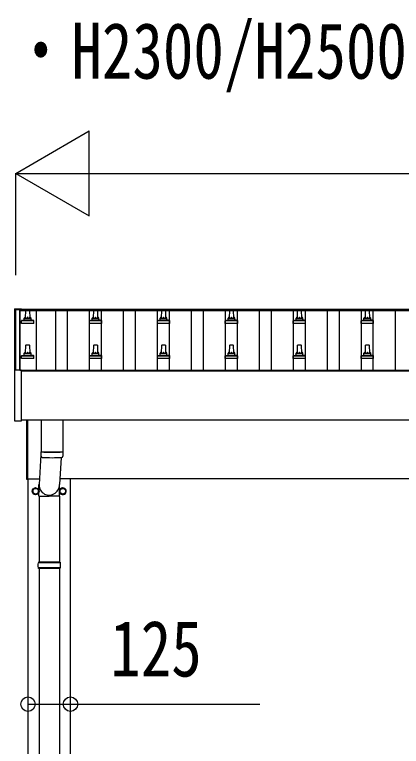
# Model space of a CAD drawing. Units: millimetres, scale not verified. Extents: x -21025 to 21025, y -14850 to 14850.
# Drawn here: x -16965 to -15827, y -2321 to -166 of the extents above; entities that cross this region are included whole.
import ezdxf
from ezdxf.enums import TextEntityAlignment as Align

# ---------------------------------------------------------------- set-up
doc = ezdxf.new("R2010")
doc.units = ezdxf.units.MM
doc.header["$LTSCALE"] = 60
for name, color, linetype in [('0-2_USER1', 3, 'Continuous'), ('0-5_YKK_13', 4, 'Continuous'), ('0-6_YKK_A1', 4, 'Continuous'), ('0-7_YKK_D', 6, 'Continuous')]:
    doc.layers.add(name, color=color, linetype=linetype)
doc.styles.add('ＭＳ ゴシック', font='')
doc.styles.get('ＭＳ ゴシック').set_extended_font_data('MS Gothic')

msp = doc.modelspace()

# ---------------------------------------------------------------- linework, layer by layer
at = {"layer": '0-5_YKK_13'}
for p, q in [((-16965.2, -1033.29), (-16965.2, -1033.89)), ((-16965.2, -1033.89), (-16965.2, -1214.29)), ((-16964.2, -1032.77), (-16946.2, -1032.77)), ((-16945.2, -1033.89), (-16945.2, -1033.29)), ((-16945.2, -1033.95), (-16945.2, -1033.89)), ((-16932.9, -1060.47), (-16932.17, -1036.95)), ((-16931.18, -1035.97), (-16922.63, -1035.97)), ((-16921.63, -1036.95), (-16920.9, -1060.47)), ((-16732.9, -1060.47), (-16732.17, -1036.95)), ((-16731.18, -1035.97), (-16722.63, -1035.97)), ((-16721.63, -1036.95), (-16720.9, -1060.47)), ((-16532.9, -1060.47), (-16532.17, -1036.95)), ((-16531.18, -1035.97), (-16522.63, -1035.97)), ((-16521.63, -1036.95), (-16520.9, -1060.47)), ((-16332.9, -1060.47), (-16332.17, -1036.95)), ((-16331.18, -1035.97), (-16322.63, -1035.97)), ((-16321.63, -1036.95), (-16320.9, -1060.47)), ((-16132.9, -1060.47), (-16132.17, -1036.95)), ((-16131.18, -1035.97), (-16122.63, -1035.97)), ((-16121.63, -1036.95), (-16120.9, -1060.47)), ((-15932.9, -1060.47), (-15932.17, -1036.95)), ((-15931.18, -1035.97), (-15922.63, -1035.97)), ((-15921.63, -1036.95), (-15920.9, -1060.47)), ((-16945.15, -1075.97), (-16945.15, -1068.26)), ((-16908.65, -1075.97), (-16945.15, -1075.97)), ((-16944.77, -1067.47), (-16909.03, -1067.47)), ((-16944.39, -1067.29), (-16937.67, -1065.66)), ((-16937.28, -1065.47), (-16916.52, -1065.47)), ((-16936.9, -1064.69), (-16936.9, -1060.47)), ((-16935.9, -1060.47), (-16917.9, -1060.47)), ((-16916.9, -1064.69), (-16916.9, -1060.47)), ((-16909.42, -1067.29), (-16916.14, -1065.66)), ((-16908.65, -1075.97), (-16908.65, -1068.26)), ((-16745.15, -1075.97), (-16745.15, -1068.26)), ((-16708.65, -1075.97), (-16745.15, -1075.97)), ((-16744.77, -1067.47), (-16709.03, -1067.47)), ((-16744.39, -1067.29), (-16737.67, -1065.66)), ((-16737.28, -1065.47), (-16716.52, -1065.47)), ((-16736.9, -1064.69), (-16736.9, -1060.47)), ((-16735.9, -1060.47), (-16717.9, -1060.47)), ((-16716.9, -1064.69), (-16716.9, -1060.47)), ((-16709.42, -1067.29), (-16716.14, -1065.66)), ((-16708.65, -1075.97), (-16708.65, -1068.26)), ((-16545.15, -1075.97), (-16545.15, -1068.26)), ((-16508.65, -1075.97), (-16545.15, -1075.97)), ((-16544.77, -1067.47), (-16509.03, -1067.47)), ((-16544.39, -1067.29), (-16537.67, -1065.66)), ((-16537.28, -1065.47), (-16516.52, -1065.47)), ((-16536.9, -1064.69), (-16536.9, -1060.47)), ((-16535.9, -1060.47), (-16517.9, -1060.47)), ((-16516.9, -1064.69), (-16516.9, -1060.47)), ((-16509.42, -1067.29), (-16516.14, -1065.66)), ((-16508.65, -1075.97), (-16508.65, -1068.26)), ((-16345.15, -1075.97), (-16345.15, -1068.26)), ((-16308.65, -1075.97), (-16345.15, -1075.97)), ((-16344.77, -1067.47), (-16309.03, -1067.47)), ((-16344.39, -1067.29), (-16337.67, -1065.66)), ((-16337.28, -1065.47), (-16316.52, -1065.47)), ((-16336.9, -1064.69), (-16336.9, -1060.47)), ((-16335.9, -1060.47), (-16317.9, -1060.47)), ((-16316.9, -1064.69), (-16316.9, -1060.47)), ((-16309.42, -1067.29), (-16316.14, -1065.66)), ((-16308.65, -1075.97), (-16308.65, -1068.26)), ((-16145.15, -1075.97), (-16145.15, -1068.26)), ((-16108.65, -1075.97), (-16145.15, -1075.97)), ((-16144.77, -1067.47), (-16109.03, -1067.47)), ((-16144.39, -1067.29), (-16137.67, -1065.66)), ((-16137.28, -1065.47), (-16116.52, -1065.47)), ((-16136.9, -1064.69), (-16136.9, -1060.47)), ((-16135.9, -1060.47), (-16117.9, -1060.47)), ((-16116.9, -1064.69), (-16116.9, -1060.47)), ((-16109.42, -1067.29), (-16116.14, -1065.66)), ((-16108.65, -1075.97), (-16108.65, -1068.26)), ((-15945.15, -1075.97), (-15945.15, -1068.26)), ((-15908.65, -1075.97), (-15945.15, -1075.97)), ((-15944.77, -1067.47), (-15909.03, -1067.47)), ((-15944.39, -1067.29), (-15937.67, -1065.66)), ((-15937.28, -1065.47), (-15916.52, -1065.47)), ((-15936.9, -1064.69), (-15936.9, -1060.47)), ((-15935.9, -1060.47), (-15917.9, -1060.47)), ((-15916.9, -1064.69), (-15916.9, -1060.47)), ((-15909.42, -1067.29), (-15916.14, -1065.66)), ((-15908.65, -1075.97), (-15908.65, -1068.26)), ((-16932.9, -1163.81), (-16932.17, -1140.28)), ((-16931.18, -1139.31), (-16922.63, -1139.31)), ((-16921.63, -1140.28), (-16920.9, -1163.81)), ((-16732.9, -1163.81), (-16732.17, -1140.28)), ((-16731.18, -1139.31), (-16722.63, -1139.31)), ((-16721.63, -1140.28), (-16720.9, -1163.81)), ((-16532.9, -1163.81), (-16532.17, -1140.28)), ((-16531.18, -1139.31), (-16522.63, -1139.31)), ((-16521.63, -1140.28), (-16520.9, -1163.81)), ((-16332.9, -1163.81), (-16332.17, -1140.28)), ((-16331.18, -1139.31), (-16322.63, -1139.31)), ((-16321.63, -1140.28), (-16320.9, -1163.81)), ((-16132.9, -1163.81), (-16132.17, -1140.28)), ((-16131.18, -1139.31), (-16122.63, -1139.31)), ((-16121.63, -1140.28), (-16120.9, -1163.81)), ((-15932.9, -1163.81), (-15932.17, -1140.28)), ((-15931.18, -1139.31), (-15922.63, -1139.31)), ((-15921.63, -1140.28), (-15920.9, -1163.81)), ((-16945.15, -1179.31), (-16945.15, -1171.59)), ((-16908.65, -1179.31), (-16945.15, -1179.31)), ((-16944.77, -1170.81), (-16909.03, -1170.81)), ((-16944.39, -1170.62), (-16937.67, -1168.99)), ((-16937.28, -1168.81), (-16916.52, -1168.81)), ((-16936.9, -1168.02), (-16936.9, -1163.81)), ((-16935.9, -1163.81), (-16917.9, -1163.81)), ((-16916.9, -1168.02), (-16916.9, -1163.81)), ((-16909.42, -1170.62), (-16916.14, -1168.99)), ((-16908.65, -1179.31), (-16908.65, -1171.59)), ((-16745.15, -1179.31), (-16745.15, -1171.59)), ((-16708.65, -1179.31), (-16745.15, -1179.31)), ((-16744.77, -1170.81), (-16709.03, -1170.81)), ((-16744.39, -1170.62), (-16737.67, -1168.99)), ((-16737.28, -1168.81), (-16716.52, -1168.81)), ((-16736.9, -1168.02), (-16736.9, -1163.81)), ((-16735.9, -1163.81), (-16717.9, -1163.81)), ((-16716.9, -1168.02), (-16716.9, -1163.81)), ((-16709.42, -1170.62), (-16716.14, -1168.99)), ((-16708.65, -1179.31), (-16708.65, -1171.59)), ((-16545.15, -1179.31), (-16545.15, -1171.59)), ((-16508.65, -1179.31), (-16545.15, -1179.31)), ((-16544.77, -1170.81), (-16509.03, -1170.81)), ((-16544.39, -1170.62), (-16537.67, -1168.99)), ((-16537.28, -1168.81), (-16516.52, -1168.81)), ((-16536.9, -1168.02), (-16536.9, -1163.81)), ((-16535.9, -1163.81), (-16517.9, -1163.81)), ((-16516.9, -1168.02), (-16516.9, -1163.81)), ((-16509.42, -1170.62), (-16516.14, -1168.99)), ((-16508.65, -1179.31), (-16508.65, -1171.59)), ((-16345.15, -1179.31), (-16345.15, -1171.59)), ((-16308.65, -1179.31), (-16345.15, -1179.31)), ((-16344.77, -1170.81), (-16309.03, -1170.81)), ((-16344.39, -1170.62), (-16337.67, -1168.99)), ((-16337.28, -1168.81), (-16316.52, -1168.81)), ((-16336.9, -1168.02), (-16336.9, -1163.81)), ((-16335.9, -1163.81), (-16317.9, -1163.81)), ((-16316.9, -1168.02), (-16316.9, -1163.81)), ((-16309.42, -1170.62), (-16316.14, -1168.99)), ((-16308.65, -1179.31), (-16308.65, -1171.59)), ((-16145.15, -1179.31), (-16145.15, -1171.59)), ((-16108.65, -1179.31), (-16145.15, -1179.31)), ((-16144.77, -1170.81), (-16109.03, -1170.81)), ((-16144.39, -1170.62), (-16137.67, -1168.99)), ((-16137.28, -1168.81), (-16116.52, -1168.81)), ((-16136.9, -1168.02), (-16136.9, -1163.81)), ((-16135.9, -1163.81), (-16117.9, -1163.81)), ((-16116.9, -1168.02), (-16116.9, -1163.81)), ((-16109.42, -1170.62), (-16116.14, -1168.99)), ((-16108.65, -1179.31), (-16108.65, -1171.59)), ((-15945.15, -1179.31), (-15945.15, -1171.59)), ((-15908.65, -1179.31), (-15945.15, -1179.31)), ((-15944.77, -1170.81), (-15909.03, -1170.81)), ((-15944.39, -1170.62), (-15937.67, -1168.99)), ((-15937.28, -1168.81), (-15916.52, -1168.81)), ((-15936.9, -1168.02), (-15936.9, -1163.81)), ((-15935.9, -1163.81), (-15917.9, -1163.81)), ((-15916.9, -1168.02), (-15916.9, -1163.81)), ((-15909.42, -1170.62), (-15916.14, -1168.99)), ((-15908.65, -1179.31), (-15908.65, -1171.59)), ((-16965.2, -1214.36), (-16965.2, -1362.36)), ((-16964.2, -1213.86), (-16964.7, -1213.86)), ((-16946.2, -1213.86), (-16964.2, -1213.86)), ((-16945.7, -1213.86), (-16946.2, -1213.86)), ((-16945.2, -1362.36), (-16945.2, -1214.36)), ((-16964.7, -1362.86), (-16945.7, -1362.86)), ((-16928.9, -1535.57), (-16928.9, -1360.23)), ((-16926.9, -1360.23), (-16926.9, -1535.57)), ((-16886.9, -1360.23), (-16886.9, -1453.21)), ((-16822.9, -1360.23), (-16822.9, -1453.21)), ((-16886.9, -1443.64), (-16893.46, -1550.1)), ((-16886.7, -1467.19), (-16886.93, -1454.21)), ((-16882.43, -1453.49), (-16882.41, -1454.49)), ((-16827.38, -1453.49), (-16827.39, -1454.49)), ((-16822.87, -1454.21), (-16823.1, -1467.19)), ((-16828.44, -1470.49), (-16833.34, -1550.1)), ((-16926.9, -1535.57), (-16928.9, -1535.57)), ((-16893.55, -1584.77), (-16893.55, -1550.1)), ((-16833.25, -1584.77), (-16833.25, -1550.1)), ((-16894.8, -1569.82), (-16894.9, -1569.82)), ((-16894.8, -1570.32), (-16894.9, -1570.32)), ((-16814.8, -1569.82), (-16814.9, -1569.82)), ((-16814.8, -1570.32), (-16814.9, -1570.32)), ((-16893.55, -1584.77), (-16863.4, -1584.77)), ((-16893.4, -1584.77), (-16893.4, -1779.07)), ((-16833.25, -1584.77), (-16863.4, -1584.77)), ((-16833.4, -1584.77), (-16833.4, -1779.07)), ((-16830.4, -1781.07), (-16896.4, -1781.07)), ((-16831.4, -1779.07), (-16895.4, -1779.07)), ((-16895.4, -1779.07), (-16895.4, -1781.07)), ((-16831.4, -1779.07), (-16831.4, -1781.07)), ((-16830.4, -1795.07), (-16896.4, -1795.07)), ((-16895.4, -1797.07), (-16895.4, -1795.07)), ((-16831.4, -1797.07), (-16895.4, -1797.07)), ((-16893.4, -1797.07), (-16893.4, -2701.57)), ((-16833.4, -1797.07), (-16833.4, -2701.57)), ((-16831.4, -1797.07), (-16831.4, -1795.07))]:
    msp.add_line(p, q, dxfattribs=at)
for points in [[(-16965.2, -1033.29), (-16965.17, -1033.1), (-16965.09, -1032.97), (-16965.01, -1032.89), (-16964.92, -1032.84), (-16964.84, -1032.81), (-16964.79, -1032.79), (-16964.75, -1032.79), (-16964.71, -1032.78), (-16964.52, -1032.78), (-16964.34, -1032.77), (-16964.2, -1032.77)], [(-16946.2, -1032.77), (-16946.01, -1032.77), (-16945.84, -1032.78), (-16945.7, -1032.78), (-16945.63, -1032.79), (-16945.57, -1032.8), (-16945.48, -1032.84), (-16945.35, -1032.94), (-16945.26, -1033.07), (-16945.25, -1033.09)]]:
    msp.add_lwpolyline(points, dxfattribs=at)
for points in [[(-16903.4, -1560.25), (-16911.9, -1565.16), (-16911.9, -1574.98), (-16903.4, -1579.88), (-16894.9, -1574.98), (-16894.9, -1565.16)], [(-16823.4, -1560.25), (-16831.9, -1565.16), (-16831.9, -1574.98), (-16823.4, -1579.88), (-16814.9, -1574.98), (-16814.9, -1565.16)]]:
    msp.add_lwpolyline(points, close=True, dxfattribs=at)
for centre, radius in [((-16903.4, -1570.07), 10), ((-16903.4, -1570.07), 8.5), ((-16823.4, -1570.07), 8.5)]:
    msp.add_circle(centre, radius, dxfattribs=at)
for centre, radius, start, end in [((-16945.7, -1033.29), 0.499, 0.00068, 23.5008), ((-16931.18, -1036.97), 1, 90, 178.60509), ((-16922.63, -1036.97), 1, 1.39491, 90), ((-16731.18, -1036.97), 1, 90, 178.60509), ((-16722.63, -1036.97), 1, 1.39491, 90), ((-16531.18, -1036.97), 1, 90, 178.60509), ((-16522.63, -1036.97), 1, 1.39491, 90), ((-16331.18, -1036.97), 1, 90, 178.60509), ((-16322.63, -1036.97), 1, 1.39491, 90), ((-16131.18, -1036.97), 1, 90, 178.60509), ((-16122.63, -1036.97), 1, 1.39491, 90), ((-15931.18, -1036.97), 1, 90, 178.60509), ((-15922.63, -1036.97), 1, 1.39491, 90), ((-16944.15, -1068.26), 1, 103.62699, 180), ((-16937.9, -1064.69), 1, 283.62699, 0), ((-16932.82, -1061.11), 4.13, 90, 171.17633), ((-16935.9, -1061.47), 1, 90, 180), ((-16923.57, -1060.47), 4.83, 133.60282, 180), ((-16930.23, -1060.47), 4.83, 0, 46.39718), ((-16920.99, -1061.11), 4.13, 8.82367, 90), ((-16917.9, -1061.47), 1, 0, 90), ((-16915.9, -1064.69), 1, 180, 256.37301), ((-16909.65, -1068.26), 1, 0, 76.37301), ((-16744.15, -1068.26), 1, 103.62699, 180), ((-16737.9, -1064.69), 1, 283.62699, 0), ((-16732.82, -1061.11), 4.13, 90, 171.17633), ((-16735.9, -1061.47), 1, 90, 180), ((-16723.57, -1060.47), 4.83, 133.60282, 180), ((-16730.23, -1060.47), 4.83, 0, 46.39718), ((-16720.99, -1061.11), 4.13, 8.82367, 90), ((-16717.9, -1061.47), 1, 0, 90), ((-16715.9, -1064.69), 1, 180, 256.37301), ((-16709.65, -1068.26), 1, 0, 76.37301), ((-16544.15, -1068.26), 1, 103.62699, 180), ((-16537.9, -1064.69), 1, 283.62699, 0), ((-16532.82, -1061.11), 4.13, 90, 171.17633), ((-16535.9, -1061.47), 1, 90, 180), ((-16523.57, -1060.47), 4.83, 133.60282, 180), ((-16530.23, -1060.47), 4.83, 0, 46.39718), ((-16520.99, -1061.11), 4.13, 8.82367, 90), ((-16517.9, -1061.47), 1, 0, 90), ((-16515.9, -1064.69), 1, 180, 256.37301), ((-16509.65, -1068.26), 1, 0, 76.37301), ((-16344.15, -1068.26), 1, 103.62699, 180), ((-16337.9, -1064.69), 1, 283.62699, 0), ((-16332.82, -1061.11), 4.13, 90, 171.17633), ((-16335.9, -1061.47), 1, 90, 180), ((-16323.57, -1060.47), 4.83, 133.60282, 180), ((-16330.23, -1060.47), 4.83, 0, 46.39718), ((-16320.99, -1061.11), 4.13, 8.82367, 90), ((-16317.9, -1061.47), 1, 0, 90), ((-16315.9, -1064.69), 1, 180, 256.37301), ((-16309.65, -1068.26), 1, 0, 76.37301), ((-16144.15, -1068.26), 1, 103.62699, 180), ((-16137.9, -1064.69), 1, 283.62699, 0), ((-16132.82, -1061.11), 4.13, 90, 171.17633), ((-16135.9, -1061.47), 1, 90, 180), ((-16123.57, -1060.47), 4.83, 133.60282, 180), ((-16130.23, -1060.47), 4.83, 0, 46.39718), ((-16120.99, -1061.11), 4.13, 8.82367, 90), ((-16117.9, -1061.47), 1, 0, 90), ((-16115.9, -1064.69), 1, 180, 256.37301), ((-16109.65, -1068.26), 1, 0, 76.37301), ((-15944.15, -1068.26), 1, 103.62699, 180), ((-15937.9, -1064.69), 1, 283.62699, 0), ((-15932.82, -1061.11), 4.13, 90, 171.17633), ((-15935.9, -1061.47), 1, 90, 180), ((-15923.57, -1060.47), 4.83, 133.60282, 180), ((-15930.23, -1060.47), 4.83, 0, 46.39718), ((-15920.99, -1061.11), 4.13, 8.82367, 90), ((-15917.9, -1061.47), 1, 0, 90), ((-15915.9, -1064.69), 1, 180, 256.37301), ((-15909.65, -1068.26), 1, 0, 76.37301), ((-16931.18, -1140.31), 1, 90, 178.60509), ((-16922.63, -1140.31), 1, 1.39491, 90), ((-16731.18, -1140.31), 1, 90, 178.60509), ((-16722.63, -1140.31), 1, 1.39491, 90), ((-16531.18, -1140.31), 1, 90, 178.60509), ((-16522.63, -1140.31), 1, 1.39491, 90), ((-16331.18, -1140.31), 1, 90, 178.60509), ((-16322.63, -1140.31), 1, 1.39491, 90), ((-16131.18, -1140.31), 1, 90, 178.60509), ((-16122.63, -1140.31), 1, 1.39491, 90), ((-15931.18, -1140.31), 1, 90, 178.60509), ((-15922.63, -1140.31), 1, 1.39491, 90), ((-16932.82, -1164.44), 4.13, 90, 171.17633), ((-16923.57, -1163.81), 4.83, 133.60282, 180), ((-16930.23, -1163.81), 4.83, 0, 46.39718), ((-16920.99, -1164.44), 4.13, 8.82367, 90), ((-16732.82, -1164.44), 4.13, 90, 171.17633), ((-16723.57, -1163.81), 4.83, 133.60282, 180), ((-16730.23, -1163.81), 4.83, 0, 46.39718), ((-16720.99, -1164.44), 4.13, 8.82367, 90), ((-16532.82, -1164.44), 4.13, 90, 171.17633), ((-16523.57, -1163.81), 4.83, 133.60282, 180), ((-16530.23, -1163.81), 4.83, 0, 46.39718), ((-16520.99, -1164.44), 4.13, 8.82367, 90), ((-16332.82, -1164.44), 4.13, 90, 171.17633), ((-16323.57, -1163.81), 4.83, 133.60282, 180), ((-16330.23, -1163.81), 4.83, 0, 46.39718), ((-16320.99, -1164.44), 4.13, 8.82367, 90), ((-16132.82, -1164.44), 4.13, 90, 171.17633), ((-16123.57, -1163.81), 4.83, 133.60282, 180), ((-16130.23, -1163.81), 4.83, 0, 46.39718), ((-16120.99, -1164.44), 4.13, 8.82367, 90), ((-15932.82, -1164.44), 4.13, 90, 171.17633), ((-15923.57, -1163.81), 4.83, 133.60282, 180), ((-15930.23, -1163.81), 4.83, 0, 46.39718), ((-15920.99, -1164.44), 4.13, 8.82367, 90), ((-16944.15, -1171.59), 1, 103.62699, 180), ((-16937.9, -1168.02), 1, 283.62699, 0), ((-16935.9, -1164.81), 1, 90, 180), ((-16917.9, -1164.81), 1, 0, 90), ((-16915.9, -1168.02), 1, 180, 256.37301), ((-16909.65, -1171.59), 1, 0, 76.37301), ((-16744.15, -1171.59), 1, 103.62699, 180), ((-16737.9, -1168.02), 1, 283.62699, 0), ((-16735.9, -1164.81), 1, 90, 180), ((-16717.9, -1164.81), 1, 0, 90), ((-16715.9, -1168.02), 1, 180, 256.37301), ((-16709.65, -1171.59), 1, 0, 76.37301), ((-16544.15, -1171.59), 1, 103.62699, 180), ((-16537.9, -1168.02), 1, 283.62699, 0), ((-16535.9, -1164.81), 1, 90, 180), ((-16517.9, -1164.81), 1, 0, 90), ((-16515.9, -1168.02), 1, 180, 256.37301), ((-16509.65, -1171.59), 1, 0, 76.37301), ((-16344.15, -1171.59), 1, 103.62699, 180), ((-16337.9, -1168.02), 1, 283.62699, 0), ((-16335.9, -1164.81), 1, 90, 180), ((-16317.9, -1164.81), 1, 0, 90), ((-16315.9, -1168.02), 1, 180, 256.37301), ((-16309.65, -1171.59), 1, 0, 76.37301), ((-16144.15, -1171.59), 1, 103.62699, 180), ((-16137.9, -1168.02), 1, 283.62699, 0), ((-16135.9, -1164.81), 1, 90, 180), ((-16117.9, -1164.81), 1, 0, 90), ((-16115.9, -1168.02), 1, 180, 256.37301), ((-16109.65, -1171.59), 1, 0, 76.37301), ((-15944.15, -1171.59), 1, 103.62699, 180), ((-15937.9, -1168.02), 1, 283.62699, 0), ((-15935.9, -1164.81), 1, 90, 180), ((-15917.9, -1164.81), 1, 0, 90), ((-15915.9, -1168.02), 1, 180, 256.37301), ((-15909.65, -1171.59), 1, 0, 76.37301), ((-16964.7, -1214.36), 0.5, 90, 180), ((-16945.7, -1214.36), 0.5, 0, 90), ((-16964.7, -1362.36), 0.5, 180, 270), ((-16945.7, -1362.36), 0.5, 270, 0), ((-16854.9, -973.48), 480.8, 266.18381, 273.81619), ((-16854.9, -974.48), 480.8, 266.18381, 273.81619), ((-16883.28, -1466.96), 3.43, 183.91307, 262.91645), ((-16854.91, -951.5), 519.67, 266.82357, 273.17802), ((-16826.52, -1466.96), 3.43, 277.00994, 356.09787), ((-16903.4, -1570.07), 8.6, 171.25399, 188.74601), ((-16903.4, -1570.07), 8.6, 111.25399, 128.74601), ((-16903.4, -1570.07), 8.6, 51.25399, 68.74601), ((-16903.4, -1570.07), 8.6, 1.66581, 8.74601), ((-16903.4, -1570.07), 8.6, 351.25399, 358.33419), ((-16823.4, -1570.07), 10, 202.31993, 150.63161), ((-16823.4, -1570.07), 8.6, 171.25399, 188.74601), ((-16823.4, -1570.07), 8.6, 111.25399, 128.74601), ((-16823.4, -1570.07), 8.6, 51.25399, 68.74601), ((-16823.4, -1570.07), 8.6, 1.66581, 8.74601), ((-16823.4, -1570.07), 8.6, 351.25399, 358.33419), ((-16903.4, -1570.07), 8.6, 231.25399, 248.74601), ((-16903.4, -1570.07), 8.6, 291.25399, 308.74601), ((-16823.4, -1570.07), 8.6, 231.25399, 248.74601), ((-16823.4, -1570.07), 8.6, 291.25399, 308.74601), ((-16847.65, -1788.07), 49.25, 171.82876, 180.00002), ((-16847.65, -1788.07), 49.25, 180.00002, 188.17127), ((-16879.15, -1788.07), 49.25, 359.99998, 8.17124), ((-16879.15, -1788.07), 49.25, 351.82873, 359.99998)]:
    msp.add_arc(centre, radius, start, end, dxfattribs=at)
msp.add_ellipse((-16863.4, -1550.1), major_axis=(0, -31.56), ratio=0.952301, start_param=4.5832251, end_param=7.8539816, dxfattribs=at)
at = {"layer": '0-6_YKK_A1'}
for p, q in [((-16949.9, -1033.95), (-11549.4, -1033.95)), ((-16949.9, -1033.95), (-16949.9, -1037.54)), ((-16961.9, -1034.92), (-16949.9, -1034.92)), ((-16961.9, -1213.79), (-16961.9, -1034.92)), ((-16949.9, -1034.92), (-16949.9, -1213.86)), ((-16949.9, -1213.86), (-16949.9, -1036.64)), ((-16949.9, -1037.54), (-11526.9, -1037.54)), ((-16901.9, -1037.54), (-16901.9, -1213.56)), ((-16844.4, -1213.56), (-16844.4, -1037.54)), ((-16809.4, -1213.56), (-16809.4, -1037.54)), ((-16744.4, -1213.56), (-16744.4, -1037.54)), ((-16709.4, -1213.56), (-16709.4, -1037.54)), ((-16644.4, -1213.56), (-16644.4, -1037.54)), ((-16609.4, -1213.56), (-16609.4, -1037.54)), ((-16544.4, -1213.56), (-16544.4, -1037.54)), ((-16509.4, -1213.56), (-16509.4, -1037.54)), ((-16444.4, -1213.56), (-16444.4, -1037.54)), ((-16409.4, -1213.56), (-16409.4, -1037.54)), ((-16344.4, -1213.56), (-16344.4, -1037.54)), ((-16309.4, -1213.56), (-16309.4, -1037.54)), ((-16244.4, -1213.56), (-16244.4, -1037.54)), ((-16209.4, -1213.56), (-16209.4, -1037.54)), ((-16144.4, -1213.56), (-16144.4, -1037.54)), ((-16109.4, -1213.56), (-16109.4, -1037.54)), ((-16044.4, -1213.56), (-16044.4, -1037.54)), ((-16009.4, -1213.56), (-16009.4, -1037.54)), ((-15944.4, -1213.56), (-15944.4, -1037.54)), ((-15909.4, -1213.56), (-15909.4, -1037.54)), ((-15844.4, -1213.56), (-15844.4, -1037.54)), ((-16949.9, -1213.8), (-11536.9, -1213.8)), ((-16945.2, -1215.36), (-11536.9, -1215.36)), ((-11536.9, -1360.23), (-16945.2, -1360.23)), ((-16926.9, -1533.07), (-16892.41, -1533.07)), ((-16925.9, -1533.07), (-16925.9, -4333.07)), ((-11541.9, -1533.07), (-16832.3, -1533.07)), ((-16800.9, -4333.07), (-16800.9, -1533.07))]:
    msp.add_line(p, q, dxfattribs=at)
at = {"layer": '0-7_YKK_D'}
for p, q in [((-16961.9, -633.95), (-16745.39, -508.95)), ((-16745.39, -758.95), (-16745.39, -508.95)), ((-16961.9, -933.95), (-16961.9, -632.95)), ((-16961.9, -633.95), (-16745.39, -758.95)), ((-16961.9, -633.95), (-16528.89, -633.95)), ((-16711.9, -633.95), (-6341.9, -633.95))]:
    msp.add_line(p, q, dxfattribs=at)
msp.add_lwpolyline([(-16925.9, -2197.07), (-16800.9, -2197.07), (-16243.9, -2197.07)], dxfattribs=at)
for centre in [(-16925.9, -2197.07), (-16800.9, -2197.07)]:
    msp.add_circle(centre, 21.25, dxfattribs=at)

# ---------------------------------------------------------------- texts
at = {"layer": '0-2_USER1', "style": 'ＭＳ ゴシック', "width": 0.8}
msp.add_text('・H2300/H2500/H3000の場合', height=165, dxfattribs=at).set_placement((-16978.3, -404.52), align=Align.BOTTOM_LEFT)
at = {"layer": '0-7_YKK_D', "style": 'ＭＳ ゴシック', "width": 0.8}
msp.add_text('125', height=165, dxfattribs=at).set_placement((-16683.9, -2165.07), align=Align.BOTTOM_LEFT)

doc.saveas('drawing.dxf')
